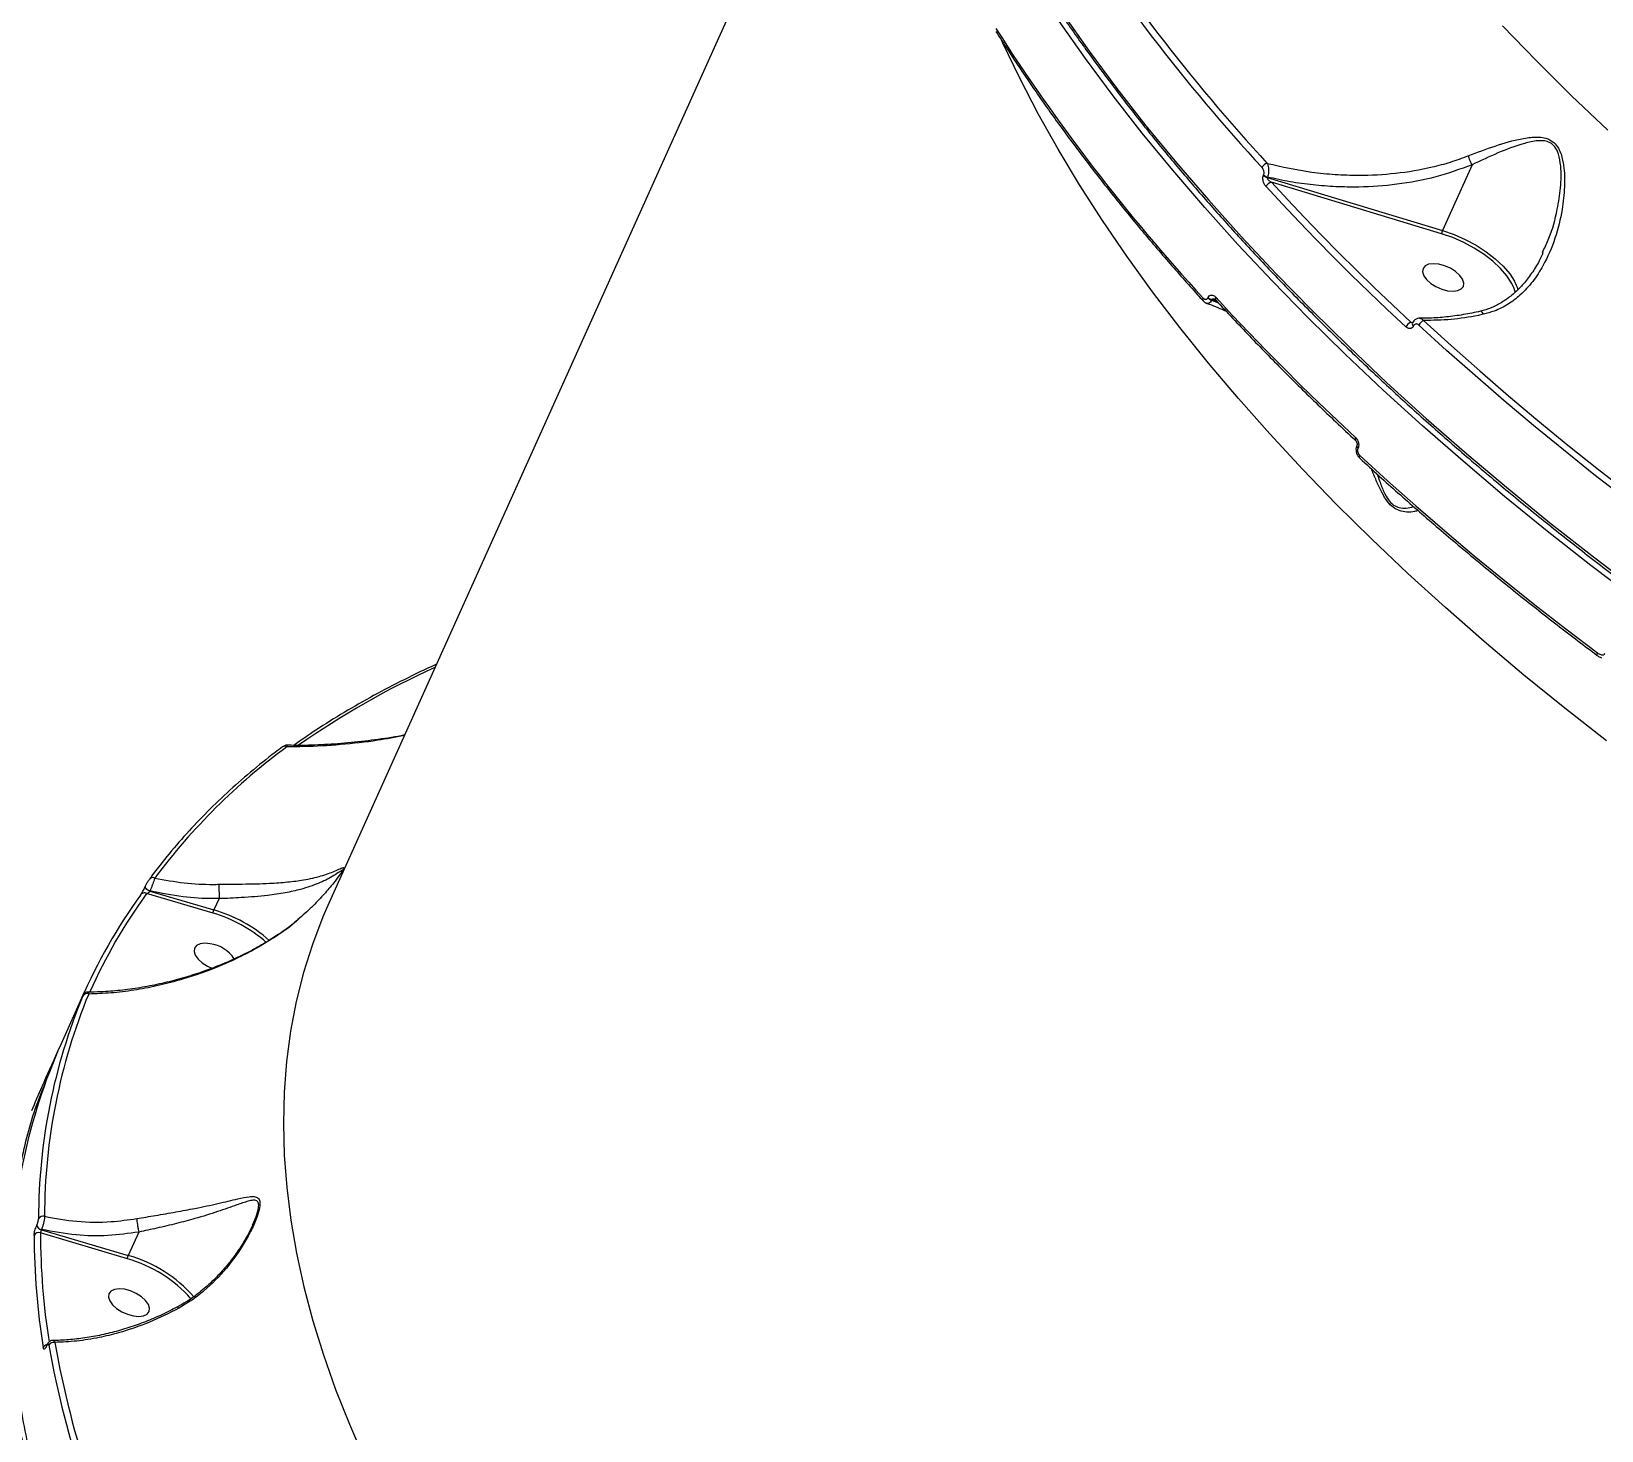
# Model space of a CAD drawing. Header units: millimetres. Extents: x -7720 to 6073, y -7402 to 5433.
# Drawn here: x 542.4 to 862.8, y -1826.1 to -1540.7 of the extents above; entities that cross this region are included whole.
import ezdxf

# ---------------------------------------------------------------- set-up
doc = ezdxf.new("R2010")
doc.units = ezdxf.units.MM
for name, color, linetype in [('DIKOM_ОБЪЕКТ', 7, 'Continuous'), ('DIKOM_РАЗМЕР_ЗОНА', 7, 'Continuous'), ('DIKOM_РАЗМЕР_ОБЪЕКТА', 7, 'Continuous')]:
    doc.layers.add(name, color=color, linetype=linetype)
doc.styles.add('style1', font='arial.ttf', dxfattribs={"width": 0.8})
doc.dimstyles.new('1-50', dxfattribs={"dimtxt": 300, "dimasz": 200, "dimexe": 100, "dimexo": 0, "dimgap": 100, "dimtad": 1, "dimtxsty": 'style1', "dimcen": 200, "dimclrd": 7, "dimclre": 7, "dimclrt": 7, "dimadec": 1, "dimazin": 2, "dimtfac": 1, "dimtmove": 0, "dimatfit": 2, "dimfxl": 0, "dimlwd": 25, "dimlwe": 18, "dimarcsym": 0})

# ---------------------------------------------------------------- blocks, each defined once
blk = doc.blocks.new('*D0')
at = {"layer": 'Defpoints', "color": 0, "transparency": 16777216}
for p in [(-1165.04, 3934.07), (-6387.82, -4153.36), (1392.52, -4153.36)]:
    blk.add_point(p, dxfattribs=at)
at = {"layer": 'DIKOM_РАЗМЕР_ОБЪЕКТА', "color": 7, "lineweight": 18, "transparency": 16777216}
for p, q in [((-1165.04, 3934.07), (-6487.82, 3934.07)), ((1392.52, -4153.36), (-6487.82, -4153.36))]:
    blk.add_line(p, q, dxfattribs=at)
at = {"layer": 'DIKOM_РАЗМЕР_ОБЪЕКТА', "color": 7, "lineweight": 25, "transparency": 16777216}
blk.add_line((-6387.82, 3734.07), (-6387.82, -3953.36), dxfattribs=at)
at = {"layer": 'DIKOM_РАЗМЕР_ОБЪЕКТА', "color": 7, "transparency": 16777216}
for points in [[(-6421.16, 3734.07), (-6354.49, 3734.07), (-6387.82, 3934.07)], [(-6421.16, -3953.36), (-6354.49, -3953.36), (-6387.82, -4153.36)]]:
    blk.add_solid(points, dxfattribs=at)
at = {"layer": 'DIKOM_РАЗМЕР_ОБЪЕКТА', "color": 7, "transparency": 16777216, "insert": (-6640.99, -109.65), "char_height": 300, "attachment_point": 5, "rotation": 90, "style": 'style1'}
blk.add_mtext('8100', dxfattribs=at)
blk = doc.blocks.new('*D1')
at = {"layer": 'Defpoints', "color": 0, "transparency": 16777216}
for p in [(-3938.71, 77.29), (4572.68, -275.21), (4572.68, -6577.9)]:
    blk.add_point(p, dxfattribs=at)
at = {"layer": 'DIKOM_РАЗМЕР_ОБЪЕКТА', "color": 7, "lineweight": 18, "transparency": 16777216}
for p, q in [((-3938.71, 77.29), (-3938.71, -6677.9)), ((4572.68, -275.21), (4572.68, -6677.9))]:
    blk.add_line(p, q, dxfattribs=at)
at = {"layer": 'DIKOM_РАЗМЕР_ОБЪЕКТА', "color": 7, "lineweight": 25, "transparency": 16777216}
blk.add_line((-3738.71, -6577.9), (4372.68, -6577.9), dxfattribs=at)
at = {"layer": 'DIKOM_РАЗМЕР_ОБЪЕКТА', "color": 7, "transparency": 16777216}
for points in [[(-3738.71, -6544.56), (-3738.71, -6611.23), (-3938.71, -6577.9)], [(4372.68, -6544.56), (4372.68, -6611.23), (4572.68, -6577.9)]]:
    blk.add_solid(points, dxfattribs=at)
at = {"layer": 'DIKOM_РАЗМЕР_ОБЪЕКТА', "color": 7, "transparency": 16777216, "insert": (316.98, -6324.72), "char_height": 300, "attachment_point": 5, "style": 'style1'}
blk.add_mtext('8500', dxfattribs=at)
blk = doc.blocks.new('*D2')
at = {"layer": 'Defpoints', "color": 0, "transparency": 16777216}
for p in [(-2365.16, 5433.02), (-7269.56, -6016.09), (1800.96, -6016.09)]:
    blk.add_point(p, dxfattribs=at)
at = {"layer": 'DIKOM_РАЗМЕР_ЗОНА', "color": 7, "lineweight": 18, "transparency": 16777216}
for p, q in [((-2365.16, 5433.02), (-7369.56, 5433.02)), ((1800.96, -6016.09), (-7369.56, -6016.09))]:
    blk.add_line(p, q, dxfattribs=at)
at = {"layer": 'DIKOM_РАЗМЕР_ЗОНА', "color": 7, "lineweight": 25, "transparency": 16777216}
blk.add_line((-7269.56, 5233.02), (-7269.56, -5816.09), dxfattribs=at)
at = {"layer": 'DIKOM_РАЗМЕР_ЗОНА', "color": 7, "transparency": 16777216}
for points in [[(-7302.9, 5233.02), (-7236.23, 5233.02), (-7269.56, 5433.02)], [(-7302.9, -5816.09), (-7236.23, -5816.09), (-7269.56, -6016.09)]]:
    blk.add_solid(points, dxfattribs=at)
at = {"layer": 'DIKOM_РАЗМЕР_ЗОНА', "color": 7, "transparency": 16777216, "insert": (-7522.73, -291.53), "char_height": 300, "attachment_point": 5, "rotation": 90, "style": 'style1'}
blk.add_mtext('11500', dxfattribs=at)
blk = doc.blocks.new('*D3')
at = {"layer": 'Defpoints', "color": 0, "transparency": 16777216}
for p in [(-5938.71, -432.44), (6072.68, -1006.94), (6072.68, -7302.44)]:
    blk.add_point(p, dxfattribs=at)
at = {"layer": 'DIKOM_РАЗМЕР_ЗОНА', "color": 7, "lineweight": 18, "transparency": 16777216}
for p, q in [((-5938.71, -432.44), (-5938.71, -7402.44)), ((6072.68, -1006.94), (6072.68, -7402.44))]:
    blk.add_line(p, q, dxfattribs=at)
at = {"layer": 'DIKOM_РАЗМЕР_ЗОНА', "color": 7, "lineweight": 25, "transparency": 16777216}
blk.add_line((-5738.71, -7302.44), (5872.68, -7302.44), dxfattribs=at)
at = {"layer": 'DIKOM_РАЗМЕР_ЗОНА', "color": 7, "transparency": 16777216}
for points in [[(-5738.71, -7269.1), (-5738.71, -7335.77), (-5938.71, -7302.44)], [(5872.68, -7269.1), (5872.68, -7335.77), (6072.68, -7302.44)]]:
    blk.add_solid(points, dxfattribs=at)
at = {"layer": 'DIKOM_РАЗМЕР_ЗОНА', "color": 7, "transparency": 16777216, "insert": (66.98, -7049.26), "char_height": 300, "attachment_point": 5, "style": 'style1'}
blk.add_mtext('12000', dxfattribs=at)

msp = doc.modelspace()

# ---------------------------------------------------------------- linework, layer by layer
at = {"layer": 'DIKOM_ОБЪЕКТ', "color": 7, "linetype": 'Continuous', "lineweight": 15}
for p, q in [((710.557, -1480.072), (603.141, -1718.406)), ((836.335, -1567.913), (830.299, -1581.307)), ((793.788, -1570.049), (793.824, -1569.968)), ((794.589, -1570.428), (794.553, -1570.508)), ((794.553, -1570.508), (830.299, -1581.307)), ((830.132, -1581.976), (795.408, -1571.486)), ((850.683, -1585.859), (850.859, -1585.476)), ((782.447, -1595.057), (782.484, -1594.976)), ((783.249, -1595.435), (783.212, -1595.516)), ((783.212, -1595.516), (784.585, -1596.081)), ((784.272, -1595.744), (783.249, -1595.435)), ((823.849, -1600.04), (824.252, -1600.067)), ((824.167, -1600.18), (824.155, -1600.206)), ((824.404, -1600.763), (824.393, -1600.788)), ((812.844, -1625.134), (812.833, -1625.16)), ((813.082, -1625.717), (813.07, -1625.742)), ((605.801, -1712.008), (605.784, -1712.039)), ((565.679, -1715.083), (565.708, -1715.034)), ((579.498, -1720.592), (565.908, -1716.592)), ((566.621, -1716.055), (566.61, -1716.081)), ((566.61, -1716.081), (579.661, -1719.922)), ((580.701, -1717.616), (579.661, -1719.922)), ((580.702, -1717.609), (580.701, -1717.616)), ((553.212, -1736.708), (548.463, -1747.245)), ((552.658, -1737.968), (552.624, -1738.034)), ((552.808, -1737.666), (552.772, -1737.747)), ((552.811, -1737.661), (552.774, -1737.741)), ((546.422, -1752.304), (547.768, -1748.917)), ((543.496, -1784.308), (543.515, -1784.265)), ((587.54, -1784.174), (587.787, -1783.618)), ((562.022, -1791.1), (544.255, -1785.821)), ((544.477, -1785.12), (544.458, -1785.163)), ((544.458, -1785.163), (562.187, -1790.43)), ((564.338, -1785.657), (562.187, -1790.43)), ((545.532, -1808.884), (545.504, -1808.946)), ((545.552, -1808.709), (545.524, -1808.771))]:
    msp.add_line(p, q, dxfattribs=at)
at = {"layer": 'DIKOM_ОБЪЕКТ', "color": 7, "linetype": 'Continuous', "lineweight": 15, "flags": 128}
for points in [[(752.835, -1537.102), (758.207, -1544.721), (763.869, -1552.337), (769.815, -1559.942), (776.042, -1567.531), (782.543, -1575.098), (789.314, -1582.635), (796.349, -1590.137), (803.641, -1597.596), (811.185, -1605.008), (818.974, -1612.365), (827.001, -1619.662), (835.261, -1626.892), (843.746, -1634.05), (852.448, -1641.128), (861.361, -1648.122), (870.477, -1655.025)], [(869.711, -1656.539), (860.596, -1649.636), (851.685, -1642.642), (842.984, -1635.562), (834.501, -1628.405), (826.243, -1621.174), (818.217, -1613.877), (810.429, -1606.519), (802.887, -1599.107), (795.597, -1591.647), (788.564, -1584.145), (781.795, -1576.608), (775.295, -1569.041), (769.07, -1561.452), (763.126, -1553.846), (757.466, -1546.231), (752.096, -1538.612)], [(842.543, -1539.589), (849.463, -1546.729), (856.636, -1553.822), (864.057, -1560.861)], [(863.791, -1685.445), (855.244, -1678.771), (846.907, -1672.012), (838.788, -1665.173), (830.895, -1658.261), (823.236, -1651.282), (815.817, -1644.243), (808.645, -1637.15), (801.727, -1630.01), (795.07, -1622.83), (788.679, -1615.615), (782.56, -1608.374), (776.72, -1601.112), (771.163, -1593.837), (765.896, -1586.554), (760.922, -1579.272), (756.246, -1571.996), (751.873, -1564.734), (747.807, -1557.492), (744.051, -1550.277), (740.61, -1543.096), (740.446, -1542.74)], [(822.821, -1600.99), (819.055, -1597.454), (815.346, -1593.904), (811.694, -1590.342), (808.1, -1586.768), (804.564, -1583.183), (801.086, -1579.587), (797.669, -1575.982), (794.312, -1572.368)], [(795.408, -1571.486), (798.757, -1575.092), (802.167, -1578.688), (805.636, -1582.275), (809.163, -1585.852), (812.749, -1589.417), (816.393, -1592.971), (820.093, -1596.512), (823.849, -1600.04)], [(844.924, -1593.169), (844.427, -1592.111), (843.443, -1590.584), (842.155, -1589.063), (840.594, -1587.586), (838.795, -1586.187), (836.801, -1584.897), (834.659, -1583.749), (832.418, -1582.767), (830.132, -1581.976)], [(830.299, -1581.307), (832.657, -1582.123), (834.967, -1583.135), (837.177, -1584.32), (839.233, -1585.65), (841.088, -1587.093), (842.698, -1588.617), (844.026, -1590.184), (844.967, -1591.627)], [(829.554, -1588.198), (828.431, -1588.093), (827.471, -1588.216), (826.753, -1588.557), (826.334, -1589.089), (826.249, -1589.767), (826.504, -1590.538), (827.079, -1591.338), (827.927, -1592.104), (828.98, -1592.772), (830.151, -1593.29), (831.347, -1593.614), (832.471, -1593.718), (833.43, -1593.595), (834.148, -1593.254), (834.567, -1592.723), (834.652, -1592.045), (834.397, -1591.274), (833.822, -1590.473), (832.974, -1589.708), (831.922, -1589.039), (830.75, -1588.522), (829.554, -1588.198)], [(784.063, -1594.953), (787.419, -1598.567), (790.836, -1602.173), (794.312, -1605.768), (797.848, -1609.354), (801.441, -1612.928), (805.093, -1616.49), (808.801, -1620.04), (812.565, -1623.577)], [(845.211, -1594.034), (845.085, -1593.611), (844.924, -1593.169)], [(873.99, -1640.893), (867.553, -1636.004), (861.218, -1631.07), (854.987, -1626.092), (848.863, -1621.073), (842.848, -1616.014), (836.945, -1610.919), (831.156, -1605.788), (825.483, -1600.625)], [(826.458, -1599.686), (832.117, -1604.838), (837.894, -1609.957), (843.784, -1615.041), (849.786, -1620.089), (855.897, -1625.097), (862.114, -1630.064), (868.435, -1634.987), (874.857, -1639.865)], [(813.421, -1627.77), (813.417, -1627.766), (813.367, -1627.693), (813.342, -1627.597), (813.344, -1627.481), (813.373, -1627.35), (813.426, -1627.208)], [(813.426, -1627.208), (819.098, -1632.371), (824.886, -1637.502), (830.788, -1642.598), (836.802, -1647.657), (842.925, -1652.677), (849.155, -1657.655), (855.489, -1662.59), (861.924, -1667.479)], [(861.882, -1668.01), (861.868, -1667.998), (861.834, -1667.938), (861.823, -1667.853), (861.834, -1667.746), (861.869, -1667.619), (861.924, -1667.479)], [(566.61, -1716.081), (566.384, -1715.998), (566.17, -1715.888), (565.98, -1715.755), (565.825, -1715.609), (565.714, -1715.458), (565.654, -1715.311), (565.648, -1715.175), (565.663, -1715.12)], [(566.621, -1716.055), (566.396, -1715.973), (566.181, -1715.862), (565.991, -1715.73), (565.836, -1715.584), (565.725, -1715.432), (565.665, -1715.285), (565.659, -1715.149), (565.679, -1715.083)], [(603.141, -1718.406), (601.886, -1721.311), (599.746, -1726.946), (597.933, -1732.72), (596.449, -1738.626), (595.295, -1744.66), (594.472, -1750.815), (593.981, -1757.086), (593.823, -1763.468), (593.998, -1769.953), (594.505, -1776.536), (595.344, -1783.211), (596.515, -1789.972), (598.015, -1796.813), (599.845, -1803.726), (602.001, -1810.706), (604.482, -1817.747), (607.287, -1824.841), (610.411, -1831.981)], [(578.915, -1726.812), (577.791, -1726.707), (576.832, -1726.83), (576.113, -1727.171), (575.694, -1727.702), (575.609, -1728.381), (575.864, -1729.151), (576.439, -1729.952), (577.286, -1730.718), (578.339, -1731.386), (579.261, -1731.811)], [(561.44, -1797.32), (560.317, -1797.215), (559.357, -1797.338), (558.639, -1797.679), (558.22, -1798.21), (558.134, -1798.888), (558.389, -1799.659), (558.964, -1800.459), (559.812, -1801.225), (560.864, -1801.894), (562.036, -1802.411), (563.232, -1802.735), (564.355, -1802.84), (565.315, -1802.717), (566.033, -1802.376), (566.452, -1801.845), (566.537, -1801.167), (566.283, -1800.396), (565.708, -1799.596), (564.86, -1798.83), (563.808, -1798.161), (562.636, -1797.644), (561.44, -1797.32)]]:
    msp.add_lwpolyline(points, dxfattribs=at)
at = {"layer": 'DIKOM_ОБЪЕКТ', "color": 7, "linetype": 'Continuous', "lineweight": 15}
for centre, radius, start, end in [((1085.413, -1300.234), 396.457, 212.55284, 222.5812), ((1085.798, -1299.97), 395.562, 212.55259, 222.58146), ((1073.291, -1326.959), 396.306, 212.54209, 222.57311), ((794.949, -1569.179), 1.61, 104.76543, 154.67608), ((795.038, -1568.832), 1.745, 224.22348, 253.84835), ((795.076, -1568.75), 1.747, 224.2339, 253.8248), ((795.754, -1573.039), 1.591, 102.54841, 155.04718), ((831.964, -1582.078), 1.835, 155.15888, 176.81668), ((836.644, -1596.352), 9.571, 17.76413, 29.58156), ((781.905, -1595.353), 0.54, 148.62159, 213.17987), ((783.699, -1593.838), 1.747, 224.22992, 253.82484), ((783.735, -1593.759), 1.745, 224.20881, 253.83283), ((784.516, -1595.234), 0.533, 148.16681, 213.51196), ((824.456, -1601.73), 1.795, 109.76773, 155.67255), ((824.68, -1600.333), 0.539, 165.78658, 237.71409), ((824.697, -1600.304), 0.544, 167.09163, 237.48516), ((827.171, -1601.401), 1.857, 112.57764, 155.30374), ((812.993, -1623.861), 0.514, 146.36263, 212.7393), ((813.362, -1625.284), 0.544, 167.02186, 237.51968), ((813.37, -1625.261), 0.54, 166.0365, 237.68977), ((696.867, -1829.123), 174.293, 114.43953, 124.9835), ((671.784, -1791.369), 130.136, 126.42604, 143.19941), ((594.079, -1687.349), 0.815, 57.92046, 124.13644), ((567.172, -1714.17), 0.86, 61.54865, 151.92395), ((656.687, -1783.4), 113.522, 144.15019, 156.44535), ((657.75, -1782.949), 113.306, 144.1516, 155.88665), ((565.441, -1717.334), 0.877, 57.84222, 151.40779), ((571.328, -1748.374), 29.647, 48.59465, 73.67406), ((571.395, -1748.223), 28.794, 48.86942, 73.65644), ((578.024, -1733.553), 6.799, 32.12023, 82.47429), ((663.47, -1783.084), 119.598, 157.58637, 179.92458), ((664.424, -1782.58), 119.333, 157.58632, 179.92458), ((553.725, -1737.93), 0.932, 65.90508, 151.33158), ((657.423, -1795.585), 119.202, 156.07572, 180.03151), ((544.671, -1783.954), 1.227, 196.76305, 259.99809), ((544.69, -1783.911), 1.227, 196.76271, 259.99843), ((544.795, -1783.433), 1.052, 73.68551, 151.27023), ((543.898, -1786.824), 1.064, 70.43471, 151.04621), ((691.742, -1785.725), 148.777, 180.22485, 189.08042), ((692.436, -1785.249), 148.182, 180.22134, 188.83963), ((554.952, -1816.742), 27.288, 40.91292, 74.62565), ((554.539, -1817.36), 27.305, 41.54244, 74.09438), ((545.743, -1809.661), 1.02, 102.29261, 153.42325), ((545.793, -1808.89), 0.294, 155.00815, 191.00324), ((545.821, -1808.828), 0.294, 156.70621, 190.98239), ((546.958, -1809.245), 1.117, 78.02754, 151.58437), ((749.909, -1772.22), 207.173, 190.14557, 206.46251), ((750.671, -1771.74), 206.714, 190.14549, 206.46257)]:
    msp.add_arc(centre, radius, start, end, dxfattribs=at)
for points, knots in [([(709.162, -1416.617), (709.148, -1417.378), (709.094, -1420.253), (709.305, -1425.337), (709.796, -1431.862), (710.603, -1438.476), (711.7, -1445.165), (713.092, -1451.926), (714.778, -1458.754), (716.756, -1465.643), (719.024, -1472.588), (721.582, -1479.585), (724.426, -1486.626), (727.555, -1493.708), (730.967, -1500.825), (734.658, -1507.971), (738.626, -1515.141), (742.868, -1522.33), (747.381, -1529.531), (752.16, -1536.741), (757.203, -1543.953), (762.506, -1551.162), (768.065, -1558.362), (773.874, -1565.548), (779.931, -1572.715), (786.23, -1579.858), (792.767, -1586.97), (799.537, -1594.048), (806.534, -1601.085), (813.753, -1608.076), (821.189, -1615.016), (828.837, -1621.899), (836.69, -1628.722), (844.742, -1635.478), (852.988, -1642.162), (861.422, -1648.77), (870.036, -1655.296), (878.825, -1661.736), (887.782, -1668.085), (896.9, -1674.338), (906.173, -1680.49), (915.593, -1686.537), (925.152, -1692.474), (934.846, -1698.297), (944.665, -1704.002), (954.602, -1709.584), (964.651, -1715.037), (973.684, -1719.781), (979.389, -1722.672), (981.679, -1723.833)], [0, 0, 0, 0, 0.0078079, 0.0294962, 0.0511909, 0.0728917, 0.0945981, 0.1163096, 0.1380258, 0.1597458, 0.1814693, 0.2031957, 0.2249242, 0.2466547, 0.2683868, 0.2901196, 0.3118532, 0.3335875, 0.3553217, 0.3770561, 0.3987901, 0.4205239, 0.4422573, 0.4639903, 0.4857225, 0.5074545, 0.5291857, 0.5509165, 0.5726468, 0.5943763, 0.6161053, 0.6378337, 0.6595616, 0.681289, 0.7030159, 0.7247424, 0.7464684, 0.7681938, 0.7899191, 0.811644, 0.8333686, 0.8550927, 0.8768168, 0.8985405, 0.920264, 0.9419873, 0.9637105, 0.9854334, 1, 1, 1, 1]), ([(739.209, -1540.707), (740.013, -1541.971), (742.343, -1545.636), (746.404, -1551.708), (751.475, -1558.919), (756.81, -1566.127), (762.399, -1573.326), (768.238, -1580.51), (774.219, -1587.549), (778.679, -1592.59), (781.087, -1595.244), (781.454, -1595.649)], [0, 0, 0, 0, 0.0688524, 0.199675, 0.330499, 0.4613213, 0.5921402, 0.7229567, 0.8537706, 0.9776969, 1, 1, 1, 1]), ([(835.56, -1566.088), (837.402, -1565.39), (841.137, -1563.976), (845.684, -1562.668), (848.875, -1562.21), (850.745, -1562.3), (852.111, -1562.676), (853.319, -1563.538), (854.344, -1565.094), (854.792, -1566.678), (855.212, -1569.207), (855.285, -1572.488), (854.736, -1577.524), (853.389, -1583.02), (851.277, -1587.956), (848.771, -1591.799), (846.37, -1594.424), (843.708, -1596.434), (841.184, -1597.734), (839.422, -1598.215), (838.683, -1598.416)], [0, 0, 0, 0, 0.0952084, 0.1929571, 0.2448007, 0.2710701, 0.2981693, 0.3242905, 0.3503875, 0.3910756, 0.4019422, 0.4719627, 0.5438092, 0.6393957, 0.737852, 0.7988551, 0.8613647, 0.9113742, 0.9628372, 1, 1, 1, 1]), ([(850.859, -1585.476), (851.269, -1584.633), (852.569, -1581.962), (853.653, -1577.566), (854.493, -1572.612), (854.562, -1569.395), (854.292, -1566.917), (853.965, -1565.415), (853.073, -1563.945), (852.003, -1563.227), (850.831, -1562.979), (849.961, -1562.998), (848.602, -1563.137), (845.953, -1563.793), (841.641, -1565.413), (838.104, -1567.079), (836.335, -1567.913)], [0, 0, 0, 0, 0.0668344, 0.2116161, 0.3161949, 0.4203794, 0.4359486, 0.4929132, 0.5281596, 0.5632667, 0.5969206, 0.6307893, 0.6379855, 0.713289, 0.8565902, 1, 1, 1, 1]), ([(794.539, -1567.623), (797.556, -1568.3), (802.119, -1569.325), (808.4, -1569.917), (814.112, -1570.118), (820.787, -1569.773), (827.055, -1568.715), (831.977, -1567.407), (834.366, -1566.527), (835.56, -1566.088)], [0, 0, 0, 0, 0.22271496, 0.33673383, 0.45074746, 0.63100355, 0.81327664, 0.90664519, 1, 1, 1, 1]), ([(835.56, -1566.088), (835.578, -1566.152), (835.639, -1566.361), (835.791, -1566.791), (836.037, -1567.373), (836.236, -1567.731), (836.335, -1567.91)], [0, 0, 0, 0, 0.107445, 0.3494393, 0.6747262, 1, 1, 1, 1]), ([(793.824, -1569.968), (793.852, -1569.889), (793.907, -1569.73), (793.911, -1569.44), (793.857, -1569.136), (793.733, -1568.817), (793.597, -1568.607), (793.507, -1568.506), (793.494, -1568.491)], [0, 0, 0, 0, 0.1673465, 0.3344736, 0.5091375, 0.7130951, 0.9577587, 1, 1, 1, 1]), ([(794.539, -1567.623), (794.552, -1567.649), (794.641, -1567.831), (794.762, -1568.222), (794.837, -1568.819), (794.828, -1569.398), (794.751, -1569.954), (794.644, -1570.269), (794.589, -1570.428)], [0, 0, 0, 0, 0.0391394, 0.2683309, 0.4663989, 0.6436522, 0.8199365, 1, 1, 1, 1]), ([(836.335, -1567.91), (833.904, -1568.799), (828.979, -1570.602), (821.143, -1572.019), (814.279, -1572.518), (808.557, -1572.434), (803.873, -1572.071), (799.197, -1571.434), (796.125, -1570.763), (794.589, -1570.428)], [0, 0, 0, 0, 0.18520592, 0.37522197, 0.55802615, 0.66727103, 0.77652152, 0.88826073, 1, 1, 1, 1]), ([(836.335, -1567.913), (836.335, -1567.912), (836.336, -1567.912), (836.336, -1567.911), (836.336, -1567.91), (836.335, -1567.91)], [0, 0, 0, 0, 0.42533537, 0.78955137, 1, 1, 1, 1]), ([(794.312, -1572.368), (794.292, -1572.346), (794.15, -1572.188), (793.934, -1571.854), (793.738, -1571.347), (793.655, -1570.868), (793.66, -1570.418), (793.745, -1570.172), (793.788, -1570.049)], [0, 0, 0, 0, 0.0392098, 0.2872102, 0.4951795, 0.6709953, 0.8353271, 1, 1, 1, 1]), ([(794.553, -1570.508), (794.546, -1570.53), (794.533, -1570.572), (794.548, -1570.679), (794.622, -1570.829), (794.782, -1571.024), (795.028, -1571.243), (795.251, -1571.395), (795.389, -1571.475), (795.408, -1571.486)], [0, 0, 0, 0, 0.0552873, 0.1097899, 0.2436814, 0.417535, 0.6518074, 0.9518333, 1, 1, 1, 1]), ([(850.806, -1585.91), (850.559, -1586.451), (849.899, -1587.898), (848.557, -1590.031), (846.916, -1592.169), (845.166, -1593.972), (843.317, -1595.452), (841.298, -1596.638), (839.538, -1597.415), (838.42, -1597.664), (838.047, -1597.748)], [0, 0, 0, 0, 0.0962009, 0.2572247, 0.4115427, 0.5412011, 0.6777297, 0.810239, 0.9366084, 1, 1, 1, 1]), ([(781.445, -1595.072), (781.546, -1595.165), (781.726, -1595.329), (782.002, -1595.394), (782.226, -1595.339), (782.371, -1595.207), (782.43, -1595.092), (782.447, -1595.057)], [0, 0, 0, 0, 0.3025752, 0.5346869, 0.725434, 0.9171184, 1, 1, 1, 1]), ([(782.484, -1594.976), (782.51, -1594.924), (782.603, -1594.743), (782.835, -1594.537), (783.196, -1594.454), (783.63, -1594.56), (783.91, -1594.814), (784.063, -1594.953)], [0, 0, 0, 0, 0.0796056, 0.2757137, 0.4707259, 0.7105252, 1, 1, 1, 1]), ([(783.89, -1595.391), (783.821, -1595.369), (783.673, -1595.321), (783.487, -1595.309), (783.355, -1595.338), (783.284, -1595.377), (783.259, -1595.418), (783.249, -1595.435)], [0, 0, 0, 0, 0.2994699, 0.6383182, 0.7785696, 0.9067567, 1, 1, 1, 1]), ([(781.463, -1595.637), (781.513, -1595.696), (781.712, -1595.928), (781.977, -1596.129), (782.21, -1596.173), (782.221, -1596.175)], [0, 0, 0, 0, 0.2466521, 0.9657637, 1, 1, 1, 1]), ([(782.214, -1596.185), (782.387, -1596.243), (783.739, -1596.696), (785.025, -1597.266), (786.147, -1597.763)], [0, 0, 0, 0, 0.1275827, 1, 1, 1, 1]), ([(783.212, -1595.516), (783.175, -1595.585), (783.053, -1595.812), (782.808, -1596.082), (782.498, -1596.245), (782.311, -1596.187), (782.223, -1596.16)], [0, 0, 0, 0, 0.1339227, 0.4409078, 0.7351387, 1, 1, 1, 1]), ([(783.89, -1595.381), (783.888, -1595.381), (783.863, -1595.38), (783.941, -1595.396), (784.03, -1595.488), (784.073, -1595.532)], [0, 0, 0, 0, 0.0466196, 0.5379082, 1, 1, 1, 1]), ([(784.072, -1595.529), (785.225, -1596.776), (788.569, -1600.391), (794.283, -1606.349), (801.286, -1613.384), (807.404, -1619.311), (811.219, -1622.883), (812.561, -1624.14)], [0, 0, 0, 0, 0.1293297, 0.3750734, 0.6208174, 0.8665525, 1, 1, 1, 1]), ([(838.062, -1597.788), (836.898, -1598.038), (834.56, -1598.542), (831.087, -1598.99), (828.099, -1599.223), (826.319, -1599.197), (825.648, -1599.188)], [0, 0, 0, 0, 0.2751492, 0.5528012, 0.831696, 1, 1, 1, 1]), ([(838.683, -1598.416), (838.331, -1598.491), (836.119, -1598.961), (831.976, -1599.594), (828.321, -1599.655), (826.458, -1599.686)], [0, 0, 0, 0, 0.0849898, 0.5334677, 1, 1, 1, 1]), ([(838.683, -1598.416), (838.673, -1598.395), (838.587, -1598.227), (838.416, -1597.963), (838.206, -1597.768), (838.102, -1597.8), (838.062, -1597.813)], [0, 0, 0, 0, 0.048756, 0.393514, 0.7645662, 1, 1, 1, 1]), ([(824.393, -1600.788), (824.364, -1600.845), (824.269, -1601.03), (824.022, -1601.261), (823.64, -1601.37), (823.211, -1601.292), (822.951, -1601.091), (822.821, -1600.99)], [0, 0, 0, 0, 0.0931466, 0.3039005, 0.5302552, 0.76522, 1, 1, 1, 1]), ([(823.849, -1600.04), (823.931, -1600.081), (824.026, -1600.128), (824.127, -1600.141), (824.142, -1600.142)], [0, 0, 0, 0, 0.8534519, 1, 1, 1, 1]), ([(824.156, -1600.201), (824.151, -1600.212), (824.144, -1600.227), (824.146, -1600.224), (824.147, -1600.223)], [0, 0, 0, 0, 0.7263493, 1, 1, 1, 1]), ([(825.637, -1599.238), (825.585, -1599.231), (825.34, -1599.196), (824.894, -1599.363), (824.425, -1599.7), (824.255, -1600.039), (824.18, -1600.188)], [0, 0, 0, 0, 0.0853705, 0.4028188, 0.7370844, 1, 1, 1, 1]), ([(825.483, -1600.625), (825.394, -1600.556), (825.216, -1600.42), (824.922, -1600.367), (824.659, -1600.44), (824.488, -1600.598), (824.424, -1600.725), (824.404, -1600.763)], [0, 0, 0, 0, 0.233651, 0.4673003, 0.6955834, 0.9086779, 1, 1, 1, 1]), ([(825.645, -1599.23), (825.78, -1599.246), (826.068, -1599.279), (826.323, -1599.545), (826.458, -1599.686)], [0, 0, 0, 0, 0.4696422, 1, 1, 1, 1]), ([(812.562, -1624.146), (812.579, -1624.161), (812.633, -1624.207), (812.739, -1624.36), (812.831, -1624.57), (812.877, -1624.776), (812.885, -1624.943), (812.871, -1625.058), (812.85, -1625.123), (812.846, -1625.13), (812.845, -1625.131)], [0, 0, 0, 0, 0.09147, 0.282893, 0.4725125, 0.6216449, 0.7497327, 0.8632609, 0.9695629, 1, 1, 1, 1]), ([(812.565, -1623.577), (812.661, -1623.679), (812.864, -1623.896), (813.086, -1624.338), (813.208, -1624.827), (813.219, -1625.312), (813.127, -1625.582), (813.082, -1625.717)], [0, 0, 0, 0, 0.1890156, 0.4045035, 0.6068252, 0.8033339, 1, 1, 1, 1]), ([(812.846, -1625.167), (812.824, -1625.204), (812.7, -1625.419), (812.636, -1625.919), (812.706, -1626.621), (812.971, -1627.296), (813.297, -1627.606), (813.441, -1627.742)], [0, 0, 0, 0, 0.0466976, 0.2698064, 0.5165335, 0.7869074, 1, 1, 1, 1]), ([(813.07, -1625.742), (813.039, -1625.834), (812.977, -1626.017), (812.985, -1626.348), (813.068, -1626.683), (813.22, -1626.988), (813.361, -1627.138), (813.426, -1627.208)], [0, 0, 0, 0, 0.1951456, 0.3900992, 0.5933072, 0.8111539, 1, 1, 1, 1]), ([(813.421, -1627.77), (814.743, -1628.982), (818.576, -1632.5), (825.081, -1638.278), (832.999, -1645.079), (841.117, -1651.812), (849.428, -1658.47), (856.376, -1663.86), (860.569, -1667.02), (861.882, -1668.01)], [0, 0, 0, 0, 0.08798342, 0.25515541, 0.42232756, 0.5894961, 0.75665923, 0.92382127, 1, 1, 1, 1]), ([(825.343, -1638.465), (825.102, -1638.532), (824.42, -1638.724), (823.132, -1638.814), (821.646, -1638.601), (820.251, -1637.881), (819.007, -1636.619), (817.888, -1634.778), (816.897, -1632.626), (816.22, -1630.956), (815.871, -1630.085), (815.822, -1629.965)], [0, 0, 0, 0, 0.0873496, 0.2479055, 0.3894323, 0.4902076, 0.5924445, 0.7064658, 0.8404096, 0.9779813, 1, 1, 1, 1]), ([(816.987, -1631.029), (817.141, -1631.49), (817.543, -1632.691), (818.25, -1634.501), (819.172, -1636.197), (819.923, -1637.012), (820.65, -1637.565), (821.629, -1637.99), (822.986, -1637.985), (823.945, -1637.802), (824.372, -1637.618), (824.379, -1637.615)], [0, 0, 0, 0, 0.1034074, 0.2697901, 0.4020198, 0.4988482, 0.5179579, 0.6338844, 0.8027638, 0.9965874, 1, 1, 1, 1]), ([(861.887, -1667.999), (861.974, -1668.068), (862.239, -1668.278), (862.549, -1668.394), (862.759, -1668.472)], [0, 0, 0, 0, 0.3255231, 1, 1, 1, 1]), ([(861.924, -1667.479), (862.153, -1667.625), (862.481, -1667.835), (862.923, -1667.911), (863.172, -1667.874), (863.342, -1667.771), (863.4, -1667.67), (863.427, -1667.624)], [0, 0, 0, 0, 0.4371122, 0.6288627, 0.7908902, 0.906075, 1, 1, 1, 1]), ([(625.027, -1669.846), (625.002, -1669.856), (622.757, -1670.846), (618.442, -1672.931), (612.185, -1676.175), (606.194, -1679.612), (600.76, -1682.993), (597.439, -1685.307), (595.938, -1686.353)], [0, 0, 0, 0, 0.0022991, 0.2091097, 0.4159022, 0.6226641, 0.8293872, 1, 1, 1, 1]), ([(618.48, -1684.373), (616.672, -1684.711), (612.303, -1685.526), (606.725, -1686.13), (600.526, -1686.594), (596.903, -1686.633), (594.512, -1686.659)], [0, 0, 0, 0, 0.2213302, 0.53486302, 0.69313543, 1, 1, 1, 1]), ([(618.527, -1684.267), (618.312, -1684.31), (616.299, -1684.708), (612.436, -1685.263), (606.983, -1685.908), (601.578, -1686.267), (597.446, -1686.406), (595.158, -1686.337), (594.584, -1686.32)], [0, 0, 0, 0, 0.0263149, 0.2462333, 0.4756132, 0.702037, 0.9253398, 1, 1, 1, 1]), ([(593.622, -1686.675), (592.705, -1687.37), (590.05, -1689.384), (585.854, -1692.842), (581.125, -1697.101), (576.667, -1701.521), (572.484, -1706.096), (569.116, -1710.148), (567.194, -1712.7), (566.491, -1713.632)], [0, 0, 0, 0, 0.0864591, 0.2504044, 0.4143153, 0.5781788, 0.7419931, 0.905759, 1, 1, 1, 1]), ([(594.585, -1686.315), (594.552, -1686.312), (594.415, -1686.299), (594.18, -1686.364), (593.891, -1686.482), (593.72, -1686.614), (593.627, -1686.686)], [0, 0, 0, 0, 0.0816296, 0.328919, 0.6323395, 1, 1, 1, 1]), ([(594.584, -1686.319), (594.588, -1686.315), (594.615, -1686.283), (594.583, -1686.42), (594.528, -1686.604), (594.512, -1686.659)], [0, 0, 0, 0, 0.0994855, 0.7316333, 1, 1, 1, 1]), ([(565.708, -1715.034), (565.75, -1714.945), (565.833, -1714.765), (565.989, -1714.465), (566.15, -1714.175), (566.3, -1713.926), (566.377, -1713.816), (566.413, -1713.765)], [0, 0, 0, 0, 0.195106, 0.3900589, 0.5932613, 0.8110903, 1, 1, 1, 1]), ([(567.582, -1713.414), (567.548, -1713.525), (567.475, -1713.763), (567.295, -1714.291), (567.075, -1714.896), (566.84, -1715.515), (566.695, -1715.874), (566.621, -1716.055)], [0, 0, 0, 0, 0.18477679, 0.39880443, 0.60127531, 0.79904682, 1, 1, 1, 1]), ([(567.582, -1713.414), (569.579, -1713.789), (573.498, -1714.525), (577.92, -1714.736), (580.277, -1714.703), (580.652, -1714.698)], [0, 0, 0, 0, 0.46653341, 0.91501132, 1, 1, 1, 1]), ([(580.652, -1714.698), (582.261, -1714.681), (584.872, -1714.655), (588.317, -1714.601), (591.467, -1714.488), (594.769, -1714.25), (598.362, -1713.77), (601.677, -1713.012), (604.035, -1712.151), (605.481, -1711.481), (606.084, -1711.233), (606.225, -1711.32), (606.033, -1711.653), (605.969, -1711.765)], [0, 0, 0, 0, 0.111758, 0.1813625, 0.2525638, 0.3575586, 0.4657159, 0.6105371, 0.7595866, 0.8431788, 0.9283701, 0.9759614, 1, 1, 1, 1]), ([(605.775, -1712.039), (605.791, -1712.01), (605.906, -1711.804), (605.663, -1711.928), (605.031, -1712.319), (603.478, -1713.344), (601.097, -1714.522), (597.799, -1715.674), (594.26, -1716.468), (591.069, -1716.941), (588.012, -1717.237), (584.737, -1717.43), (582.227, -1717.609), (580.703, -1717.609), (580.702, -1717.609)], [0, 0, 0, 0, 0.0077334, 0.0536841, 0.1386142, 0.2240154, 0.3754906, 0.526867, 0.6365087, 0.7459825, 0.8174263, 0.888812, 0.9999645, 1, 1, 1, 1]), ([(605.969, -1711.765), (605.937, -1711.827), (605.828, -1712.042), (605.186, -1712.955), (603.94, -1714.598), (602.146, -1716.729), (599.885, -1719.189), (598.116, -1720.743), (597.15, -1721.591)], [0, 0, 0, 0, 0.0471206, 0.1637492, 0.3198209, 0.5284311, 0.7425805, 1, 1, 1, 1]), ([(564.672, -1716.915), (564.723, -1716.84), (564.833, -1716.68), (565.049, -1716.319), (565.283, -1715.897), (565.512, -1715.456), (565.635, -1715.192), (565.696, -1715.06)], [0, 0, 0, 0, 0.1890439, 0.404541, 0.606859, 0.8033679, 1, 1, 1, 1]), ([(566.61, -1716.081), (566.591, -1716.115), (566.568, -1716.158), (566.499, -1716.246), (566.397, -1716.347), (566.236, -1716.46), (566.066, -1716.547), (565.959, -1716.578), (565.908, -1716.592)], [0, 0, 0, 0, 0.1271904, 0.1626613, 0.3404151, 0.5454155, 0.7831387, 1, 1, 1, 1]), ([(580.701, -1717.616), (580.313, -1717.618), (577.857, -1717.634), (573.088, -1717.369), (568.854, -1716.509), (566.621, -1716.055)], [0, 0, 0, 0, 0.0814793, 0.5156608, 1, 1, 1, 1]), ([(580.652, -1714.698), (580.653, -1714.711), (580.659, -1714.824), (580.671, -1715.124), (580.686, -1715.697), (580.697, -1716.361), (580.703, -1717.036), (580.703, -1717.422), (580.702, -1717.609)], [0, 0, 0, 0, 0.0259743, 0.2202923, 0.4178983, 0.6155065, 0.8131029, 1, 1, 1, 1]), ([(579.498, -1720.592), (579.498, -1720.584), (579.497, -1720.563), (579.5, -1720.5), (579.515, -1720.388), (579.552, -1720.228), (579.602, -1720.063), (579.642, -1719.969), (579.661, -1719.922)], [0, 0, 0, 0, 0.0537481, 0.1414059, 0.3560492, 0.5707865, 0.785369, 1, 1, 1, 1]), ([(597.111, -1721.604), (596.699, -1721.967), (595.417, -1723.097), (593.643, -1724.431), (592.231, -1725.297), (591.81, -1725.555)], [0, 0, 0, 0, 0.2494433, 0.7764585, 1, 1, 1, 1]), ([(597.15, -1721.591), (596.82, -1721.9), (595.2, -1723.413), (593.334, -1724.654), (591.849, -1725.642)], [0, 0, 0, 0, 0.203834, 1, 1, 1, 1]), ([(591.815, -1725.561), (591.269, -1725.911), (589.694, -1726.922), (586.938, -1728.422), (583.548, -1730.079), (579.981, -1731.584), (576.266, -1732.93), (572.431, -1734.098), (568.511, -1735.07), (564.531, -1735.838), (560.542, -1736.374), (556.972, -1736.673), (554.788, -1736.684), (553.891, -1736.688)], [0, 0, 0, 0, 0.0464552, 0.1338764, 0.2241496, 0.3174088, 0.4136046, 0.5124814, 0.6135413, 0.7163421, 0.8214103, 0.9265617, 1, 1, 1, 1]), ([(591.849, -1725.642), (591.562, -1725.824), (590.117, -1726.739), (587.442, -1728.275), (582.498, -1730.756), (577.507, -1732.748), (572.208, -1734.408), (567.948, -1735.488), (563.296, -1736.353), (558.656, -1736.925), (555.622, -1737.028), (554.106, -1737.079)], [0, 0, 0, 0, 0.024295, 0.1222476, 0.2202172, 0.421516, 0.5118882, 0.6322355, 0.7525905, 0.876295, 1, 1, 1, 1]), ([(591.828, -1725.581), (591.825, -1725.582), (591.82, -1725.583), (591.841, -1725.625), (591.849, -1725.642)], [0, 0, 0, 0, 0.5918874, 1, 1, 1, 1]), ([(552.548, -1738.234), (552.533, -1738.267), (552.488, -1738.362), (552.502, -1738.318), (552.581, -1738.135), (552.624, -1738.034)], [0, 0, 0, 0, 0.1888527, 0.5563459, 1, 1, 1, 1]), ([(552.651, -1738.013), (552.621, -1738.079), (552.568, -1738.195), (552.536, -1738.261), (552.537, -1738.259), (552.537, -1738.259)], [0, 0, 0, 0, 0.5045717, 0.8727679, 1, 1, 1, 1]), ([(552.772, -1737.747), (552.747, -1737.801), (552.699, -1737.909), (552.667, -1737.978), (552.651, -1738.012)], [0, 0, 0, 0, 0.5094727, 1, 1, 1, 1]), ([(553.89, -1736.707), (553.859, -1736.703), (553.739, -1736.691), (553.546, -1736.752), (553.341, -1736.855), (553.195, -1736.978), (553.098, -1737.09), (553.042, -1737.175), (553.015, -1737.223), (552.997, -1737.259), (552.964, -1737.325), (552.914, -1737.432), (552.836, -1737.606), (552.806, -1737.67)], [0, 0, 0, 0, 0.04706406, 0.18663985, 0.3045423, 0.403154, 0.48172993, 0.5354654, 0.56627114, 0.59792428, 0.65492391, 0.87114142, 1, 1, 1, 1]), ([(552.907, -1737.483), (552.936, -1737.414), (552.986, -1737.292), (552.987, -1737.279), (552.944, -1737.368), (552.877, -1737.514), (552.824, -1737.631), (552.808, -1737.666)], [0, 0, 0, 0, 0.3025418, 0.5346614, 0.7254878, 0.9171248, 1, 1, 1, 1]), ([(553.891, -1736.724), (553.925, -1736.721), (554.02, -1736.715), (554.079, -1736.896), (554.102, -1737.054), (554.106, -1737.079)], [0, 0, 0, 0, 0.3241048, 0.8917512, 1, 1, 1, 1]), ([(547.73, -1748.901), (546.658, -1751.272), (544.858, -1755.254), (543.132, -1759.281), (542.434, -1760.91)], [0, 0, 0, 0, 0.5954605, 1, 1, 1, 1]), ([(537.587, -1797.963), (537.565, -1797.4), (537.371, -1792.374), (538.207, -1783.263), (540.245, -1770.864), (542.72, -1761.373), (544.844, -1756.22), (545.441, -1754.774)], [0, 0, 0, 0, 0.0363139, 0.3240713, 0.6115944, 0.8910013, 1, 1, 1, 1]), ([(563.917, -1782.894), (565.196, -1782.68), (567.943, -1782.219), (571.96, -1781.54), (576.3, -1780.728), (580.619, -1779.8), (584.235, -1778.921), (586.552, -1778.43), (587.878, -1778.369), (588.644, -1778.585), (588.962, -1779.096), (589.071, -1779.758), (589.012, -1780.733), (588.435, -1782.704), (587.354, -1785.182), (585.386, -1788.776), (582.304, -1793.136), (578.549, -1796.958), (575.173, -1799.588), (573.373, -1800.646), (572.469, -1801.177)], [0, 0, 0, 0, 0.0590567, 0.1267723, 0.1965296, 0.2899967, 0.3861941, 0.4527704, 0.4864314, 0.520907, 0.5489139, 0.5542507, 0.5800476, 0.6152118, 0.6617357, 0.7094947, 0.806141, 0.9056052, 0.9525541, 1, 1, 1, 1]), ([(587.787, -1783.618), (587.924, -1783.32), (588.349, -1782.397), (588.74, -1781.051), (588.818, -1780.137), (588.712, -1779.558), (588.389, -1779.16), (587.634, -1779.099), (586.31, -1779.406), (584.032, -1780.207), (580.497, -1781.465), (576.315, -1782.785), (572.097, -1783.894), (568.236, -1784.821), (565.569, -1785.364), (564.339, -1785.651), (564.338, -1785.651)], [0, 0, 0, 0, 0.0251624, 0.0781543, 0.1158194, 0.1235977, 0.1649675, 0.2175933, 0.2705925, 0.3769693, 0.5304928, 0.6839125, 0.7949404, 0.9058006, 0.9999479, 1, 1, 1, 1]), ([(542.967, -1786.309), (542.973, -1786.202), (542.984, -1785.99), (543.076, -1785.539), (543.21, -1785.054), (543.359, -1784.626), (543.457, -1784.398), (543.496, -1784.308)], [0, 0, 0, 0, 0.2150353, 0.4299598, 0.6447324, 0.8592258, 1, 1, 1, 1]), ([(543.515, -1784.265), (543.541, -1784.204), (543.607, -1784.051), (543.707, -1783.763), (543.797, -1783.44), (543.859, -1783.139), (543.868, -1782.998), (543.872, -1782.927)], [0, 0, 0, 0, 0.142324, 0.3571013, 0.5715798, 0.7857479, 1, 1, 1, 1]), ([(545.091, -1782.423), (545.086, -1782.565), (545.077, -1782.849), (544.975, -1783.454), (544.82, -1784.107), (544.643, -1784.688), (544.524, -1784.997), (544.477, -1785.12)], [0, 0, 0, 0, 0.214271, 0.4283243, 0.6427261, 0.8576135, 1, 1, 1, 1]), ([(545.091, -1782.423), (547.286, -1782.827), (551.738, -1783.645), (558.132, -1783.7), (562.171, -1783.138), (563.917, -1782.894)], [0, 0, 0, 0, 0.355859, 0.7214803, 1, 1, 1, 1]), ([(563.917, -1782.894), (563.918, -1782.917), (563.922, -1783.005), (563.94, -1783.259), (563.993, -1783.734), (564.09, -1784.387), (564.21, -1785.066), (564.296, -1785.456), (564.338, -1785.651)], [0, 0, 0, 0, 0.0381058, 0.1491942, 0.3618738, 0.574584, 0.7872942, 1, 1, 1, 1]), ([(587.812, -1783.629), (587.659, -1783.984), (587.269, -1784.888), (586.4, -1786.536), (585.136, -1788.672), (583.439, -1791.108), (581.357, -1793.646), (578.999, -1796.075), (576.511, -1798.173), (574.257, -1799.779), (572.826, -1800.556), (572.246, -1800.871)], [0, 0, 0, 0, 0.05216892, 0.13279924, 0.24005145, 0.3708251, 0.50891084, 0.65389651, 0.79657757, 0.91743427, 1, 1, 1, 1]), ([(544.458, -1785.163), (544.445, -1785.193), (544.412, -1785.268), (544.359, -1785.41), (544.308, -1785.57), (544.269, -1785.717), (544.26, -1785.786), (544.255, -1785.821)], [0, 0, 0, 0, 0.1407184, 0.3551739, 0.5699504, 0.7849389, 1, 1, 1, 1]), ([(564.338, -1785.657), (562.241, -1785.938), (557.997, -1786.507), (551.263, -1786.386), (546.816, -1785.556), (544.477, -1785.12)], [0, 0, 0, 0, 0.3165693, 0.6406678, 1, 1, 1, 1]), ([(564.338, -1785.651), (564.339, -1785.652), (564.339, -1785.654), (564.338, -1785.656), (564.338, -1785.657)], [0, 0, 0, 0, 0.61904761, 1, 1, 1, 1]), ([(562.022, -1791.1), (562.022, -1791.089), (562.021, -1791.067), (562.025, -1791.004), (562.04, -1790.896), (562.077, -1790.736), (562.128, -1790.571), (562.167, -1790.477), (562.187, -1790.43)], [0, 0, 0, 0, 0.07019726, 0.14141431, 0.35604419, 0.57068871, 0.78530721, 1, 1, 1, 1]), ([(538.191, -1795.95), (538.177, -1796.702), (538.122, -1799.568), (538.331, -1804.643), (538.82, -1811.167), (539.625, -1817.781), (540.72, -1824.469), (542.11, -1831.23), (543.794, -1838.057), (545.769, -1844.946), (548.036, -1851.891), (550.591, -1858.887), (553.434, -1865.928), (556.561, -1873.01), (559.97, -1880.126), (563.659, -1887.272), (567.626, -1894.442), (571.866, -1901.631), (576.376, -1908.832), (581.154, -1916.042), (586.195, -1923.254), (591.496, -1930.462), (597.053, -1937.663), (602.861, -1944.849), (608.916, -1952.016), (615.213, -1959.159), (621.748, -1966.272), (628.516, -1973.35), (635.512, -1980.387), (642.729, -1987.378), (650.164, -1994.319), (657.81, -2001.203), (665.662, -2008.025), (673.713, -2014.782), (681.958, -2021.467), (690.39, -2028.075), (699.003, -2034.602), (707.791, -2041.043), (716.747, -2047.392), (725.863, -2053.646), (735.135, -2059.799), (744.554, -2065.846), (754.113, -2071.784), (763.805, -2077.608), (773.623, -2083.314), (783.559, -2088.897), (793.608, -2094.35), (802.64, -2099.096), (808.344, -2101.987), (810.634, -2103.148)], [0, 0, 0, 0, 0.0077198, 0.02941, 0.0511067, 0.0728093, 0.0945176, 0.116231, 0.137949, 0.159671, 0.1813965, 0.2031247, 0.2248553, 0.2465877, 0.2683216, 0.2900565, 0.311792, 0.3335279, 0.3552642, 0.3770004, 0.3987365, 0.4204722, 0.4422076, 0.4639424, 0.4856768, 0.5074107, 0.5291438, 0.5508765, 0.5726086, 0.59434, 0.616071, 0.6378014, 0.6595311, 0.6812606, 0.7029894, 0.7247178, 0.7464457, 0.7681732, 0.7899003, 0.8116272, 0.8333537, 0.8550798, 0.8768057, 0.8985314, 0.9202568, 0.9419821, 0.9637072, 0.9854321, 1, 1, 1, 1]), ([(810.392, -2104.401), (806.324, -2102.33), (795.366, -2096.749), (777.841, -2087.204), (757.994, -2075.672), (738.494, -2063.543), (719.418, -2050.845), (700.846, -2037.606), (683.187, -2024.119), (666.48, -2010.435), (650.742, -1996.61), (635.717, -1982.418), (621.49, -1967.894), (608.13, -1953.083), (595.931, -1938.308), (584.908, -1923.62), (575.05, -1909.067), (566.195, -1894.411), (558.419, -1879.7), (551.776, -1864.984), (546.415, -1850.589), (542.312, -1836.552), (539.47, -1822.919), (537.766, -1810.001), (537.644, -1801.831), (537.587, -1797.963)], [0, 0, 0, 0, 0.0259397, 0.0698834, 0.113861, 0.1578047, 0.2030248, 0.2482819, 0.293502, 0.3374457, 0.3814232, 0.425367, 0.4705871, 0.515844, 0.561064, 0.6050079, 0.6489853, 0.6929291, 0.7381491, 0.7834061, 0.8286263, 0.8725698, 0.9165475, 0.9604911, 1, 1, 1, 1]), ([(572.249, -1800.876), (571.712, -1801.168), (570.114, -1802.039), (567.354, -1803.279), (563.999, -1804.598), (560.589, -1805.694), (557.169, -1806.566), (553.76, -1807.213), (550.404, -1807.601), (548.066, -1807.767), (546.884, -1807.739), (546.768, -1807.736)], [0, 0, 0, 0, 0.0655199, 0.1951547, 0.3258455, 0.4574079, 0.5893979, 0.7211167, 0.8533114, 0.9856673, 1, 1, 1, 1]), ([(572.469, -1801.177), (570.487, -1802.175), (566.473, -1804.195), (560.973, -1806.051), (556.02, -1807.254), (551.646, -1807.965), (548.681, -1808.09), (547.189, -1808.153)], [0, 0, 0, 0, 0.2398778, 0.485875, 0.6394218, 0.8185481, 1, 1, 1, 1]), ([(572.273, -1800.92), (572.281, -1800.92), (572.297, -1800.918), (572.382, -1801.041), (572.446, -1801.142), (572.469, -1801.177)], [0, 0, 0, 0, 0.4092258, 0.796603, 1, 1, 1, 1]), ([(545.504, -1808.946), (545.473, -1809.011), (545.382, -1809.204), (545.219, -1809.435), (545.043, -1809.547), (544.9, -1809.482), (544.853, -1809.297), (544.83, -1809.205)], [0, 0, 0, 0, 0.1083052, 0.3204328, 0.5430684, 0.7715377, 1, 1, 1, 1]), ([(545.524, -1808.765), (545.51, -1808.799), (545.473, -1808.883), (545.428, -1808.953), (545.421, -1808.963), (545.418, -1808.966)], [0, 0, 0, 0, 0.2739305, 0.6965916, 1, 1, 1, 1]), ([(545.976, -1808.714), (545.96, -1808.653), (545.929, -1808.531), (545.834, -1808.489), (545.719, -1808.563), (545.614, -1808.714), (545.553, -1808.84), (545.532, -1808.884)], [0, 0, 0, 0, 0.2288186, 0.457834, 0.6785059, 0.8883779, 1, 1, 1, 1]), ([(546.764, -1807.763), (546.717, -1807.758), (546.553, -1807.739), (546.292, -1807.843), (546.013, -1808.021), (545.77, -1808.299), (545.625, -1808.527), (545.559, -1808.699), (545.553, -1808.713)], [0, 0, 0, 0, 0.08056074, 0.28329077, 0.4688292, 0.67913352, 0.97418102, 1, 1, 1, 1]), ([(546.766, -1807.757), (546.844, -1807.768), (547.01, -1807.79), (547.127, -1808.027), (547.189, -1808.153)], [0, 0, 0, 0, 0.4680774, 1, 1, 1, 1])]:
    msp.add_open_spline(points, degree=3, knots=knots, dxfattribs=at)

# ---------------------------------------------------------------- dimensions: what is measured, and where the dimension line sits
at = {"layer": 'DIKOM_РАЗМЕР_ЗОНА'}
dim = msp.add_linear_dim(base=(-7269.562, -6016.09), p1=(-2365.162, 5433.022), p2=(1800.959, -6016.09), angle=90, text='11500', dimstyle='1-50', dxfattribs=at)
dim.commit()
dim.dimension.update_dxf_attribs({"geometry": '*D2', "text_midpoint": (-7269.562, -291.534), "dimtype": 160})
dim = msp.add_linear_dim(base=(6072.676, -7302.437), p1=(-5938.714, -432.437), p2=(6072.676, -1006.937), text='12000', dimstyle='1-50', dxfattribs=at)
dim.commit()
dim.dimension.update_dxf_attribs({"geometry": '*D3', "text_midpoint": (66.981, -7302.437), "dimtype": 160})
at = {"layer": 'DIKOM_РАЗМЕР_ОБЪЕКТА'}
dim = msp.add_linear_dim(base=(-6387.822, -4153.364), p1=(-1165.044, 3934.068), p2=(1392.523, -4153.364), angle=90, text='8100', dimstyle='1-50', dxfattribs=at)
dim.commit()
dim.dimension.update_dxf_attribs({"geometry": '*D0', "text_midpoint": (-6387.822, -109.648), "dimtype": 160})
dim = msp.add_linear_dim(base=(4572.676, -6577.897), p1=(-3938.714, 77.288), p2=(4572.676, -275.211), text='8500', dimstyle='1-50', dxfattribs=at)
dim.commit()
dim.dimension.update_dxf_attribs({"geometry": '*D1', "text_midpoint": (316.981, -6577.897), "dimtype": 160})

doc.saveas('drawing.dxf')
